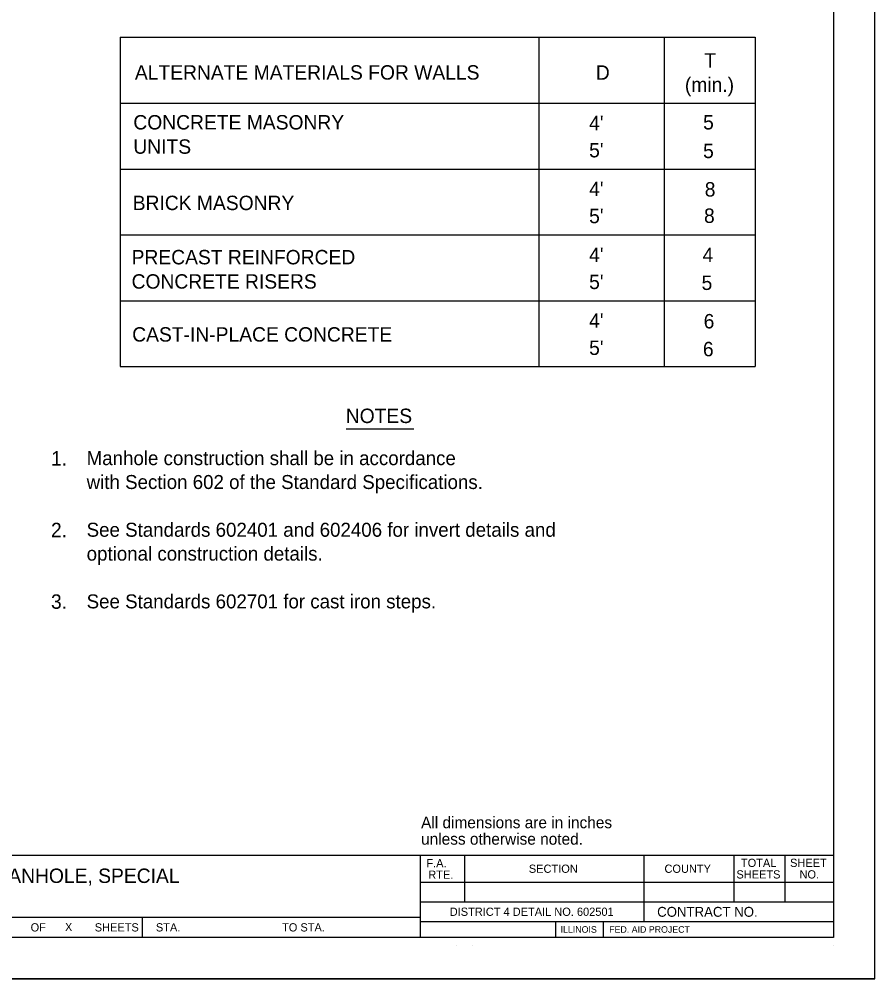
# Model space of a CAD drawing. Extents: x 0 to 2.83, y -0.07 to 1.83.
# Drawn here: x 1.967 to 2.833, y 0 to 0.971 of the extents above; entities that cross this region are included whole.
import ezdxf

# ---------------------------------------------------------------- set-up
doc = ezdxf.new("R2010")
doc.units = 0
for name, color, linetype in [('IDS_Notes', 7, 'Continuous'), ('RD_Pr_Roadway_Notes', 7, 'Continuous'), ('SH_General_Details', 7, 'Continuous'), ('SH_Printer_Plotting_Border', 7, 'Continuous')]:
    doc.layers.add(name, color=color, linetype=linetype)

msp = doc.modelspace()

# ---------------------------------------------------------------- linework, layer by layer
at = {"layer": 'RD_Pr_Roadway_Notes'}
msp.add_line((2.298, 0.55657), (2.36662, 0.55657), dxfattribs=at)
at = {"layer": 'SH_General_Details'}
for p, q in [((2.83333, 0), (2.83333, 1.83333)), ((2.0691, 0.95306), (2.71233, 0.95306)), ((2.0691, 0.95306), (2.0691, 0.61972)), ((2.49304, 0.95306), (2.49304, 0.61972)), ((2.61997, 0.95306), (2.61997, 0.61972)), ((2.71233, 0.95306), (2.71233, 0.61972)), ((2.0691, 0.88639), (2.49304, 0.88639)), ((2.49304, 0.88639), (2.71233, 0.88639)), ((2.0691, 0.81972), (2.71233, 0.81972)), ((2.49304, 0.81972), (2.69884, 0.81972)), ((2.0691, 0.75306), (2.71233, 0.75306)), ((2.49304, 0.75306), (2.69884, 0.75306)), ((2.0691, 0.68639), (2.71233, 0.68639)), ((2.49304, 0.68639), (2.69884, 0.68639)), ((2.0691, 0.61972), (2.71233, 0.61972)), ((2.49304, 0.61972), (2.69884, 0.61972)), ((0.16666, 0.125), (2.79166, 0.125)), ((2.37285, 0.125), (2.37285, 0.04167)), ((2.41786, 0.125), (2.41786, 0.0779)), ((2.59953, 0.125), (2.59953, 0.0579)), ((2.69053, 0.125), (2.69053, 0.0779)), ((2.74227, 0.125), (2.74227, 0.0779)), ((2.37285, 0.0979), (2.79166, 0.0979)), ((2.37285, 0.0779), (2.79166, 0.0779)), ((1.73118, 0.0625), (2.37285, 0.0625)), ((2.09166, 0.0625), (2.09166, 0.04167)), ((2.37285, 0.0579), (2.79166, 0.0579)), ((2.51012, 0.0579), (2.51012, 0.04167)), ((2.55845, 0.0579), (2.55845, 0.04167)), ((2.40953, 0.03333), (2.40953, 0.03333)), ((2.42619, 0.03333), (2.42619, 0.03333)), ((2.79166, 0.03333), (2.79166, 0.03333)), ((2.83333, 0), (-0.00001, 0))]:
    msp.add_line(p, q, dxfattribs=at)
msp.add_lwpolyline([(0.16666, 1.79167), (2.79166, 1.79167), (2.79166, 0.04167), (0.16666, 0.04167)], close=True, dxfattribs=at)
at = {"layer": 'SH_Printer_Plotting_Border'}
msp.add_lwpolyline([(-0.00001, 0), (2.83333, 0), (2.83333, 1.83333), (-0.00001, 1.83333)], close=True, dxfattribs=at)

# ---------------------------------------------------------------- texts
at = {"layer": 'IDS_Notes'}
msp.add_text('X', height=0.00833, dxfattribs=at).set_placement((2.01337, 0.04825))
at = {"layer": 'RD_Pr_Roadway_Notes'}
for s, height, p in [('NOTES', 0.014582, (2.29767, 0.56259)), ('Manhole construction shall be in accordance', 0.0141667, (2.03529, 0.51997)), ('1.', 0.014582, (1.9992, 0.51954)), ('with Section 602 of the Standard Specifications.', 0.0141667, (2.03529, 0.4958)), ('2.', 0.014582, (1.9992, 0.44704)), ('See Standards 602401 and 602406 for invert details and', 0.0141667, (2.03529, 0.44747)), ('optional construction details.', 0.0141667, (2.03529, 0.4233)), ('3.', 0.014582, (1.9992, 0.37454)), ('See Standards 602701 for cast iron steps.', 0.0141667, (2.03529, 0.37497)), ('All dimensions are in inches', 0.0116681, (2.37392, 0.15243)), ('unless otherwise noted.', 0.0116681, (2.37392, 0.13576))]:
    msp.add_text(s, height=height, dxfattribs=at).set_placement(p)
at = {"layer": 'SH_General_Details'}
for s, height, p in [('T', 0.01458, (2.66063, 0.92238)), ('ALTERNATE MATERIALS FOR WALLS', 0.0145817, (2.08415, 0.91023)), ('D', 0.01458, (2.55084, 0.91009)), ('(min.)', 0.014582, (2.641, 0.8978)), ('CONCRETE MASONRY', 0.0145833, (2.08258, 0.85974)), ('5', 0.01458, (2.65946, 0.85975)), ("4'", 0.014582, (2.54407, 0.85899)), ('UNITS', 0.014583, (2.08258, 0.83516)), ("5'", 0.014582, (2.54407, 0.83153)), ('5', 0.01458, (2.65946, 0.83077)), ("4'", 0.014582, (2.54407, 0.79232)), ('8', 0.01458, (2.66115, 0.79187)), ('BRICK MASONRY', 0.0145817, (2.08194, 0.77814)), ("5'", 0.014582, (2.54407, 0.76487)), ('8', 0.01458, (2.66039, 0.76517)), ("4'", 0.014582, (2.54407, 0.72566)), ('4', 0.01458, (2.6589, 0.72551)), ('PRECAST REINFORCED', 0.0145833, (2.08081, 0.72322)), ('CONCRETE RISERS', 0.0145833, (2.08081, 0.69863)), ("5'", 0.014582, (2.54407, 0.6982)), ('5', 0.01458, (2.65793, 0.69729)), ("4'", 0.014582, (2.54407, 0.65899)), ('6', 0.01458, (2.66003, 0.65839)), ('CAST-IN-PLACE CONCRETE', 0.0145817, (2.08143, 0.64502)), ("5'", 0.014582, (2.54407, 0.63153)), ('6', 0.01458, (2.65927, 0.63017)), ('F.A.  ', 0.008333, (2.37928, 0.11291)), ('TOTAL', 0.008332, (2.69777, 0.11321)), ('SHEET', 0.008332, (2.7475, 0.11321)), ('MANHOLE, SPECIAL', 0.0145833, (1.9397, 0.09702)), ('RTE.', 0.008333, (2.38121, 0.10125)), ('SECTION', 0.008332, (2.48303, 0.10728)), ('COUNTY', 0.008332, (2.62037, 0.10728)), ('SHEETS', 0.008332, (2.69319, 0.10155)), ('NO.', 0.008332, (2.7571, 0.10155)), ('DISTRICT 4 DETAIL NO. 602501', 0.0083333, (2.40293, 0.06373)), ('CONTRACT NO.      ', 0.01, (2.61294, 0.06279)), ('OF', 0.008333, (1.97857, 0.04792)), ('SHEETS', 0.008333, (2.0435, 0.04792)), ('STA.', 0.008333, (2.10541, 0.04792)), ('TO STA.', 0.008333, (2.23318, 0.04792)), ('ILLINOIS', 0.006667, (2.51518, 0.04662)), ('FED. AID PROJECT', 0.0066667, (2.56438, 0.04662))]:
    msp.add_text(s, height=height, dxfattribs=at).set_placement(p)

doc.saveas('drawing.dxf')
